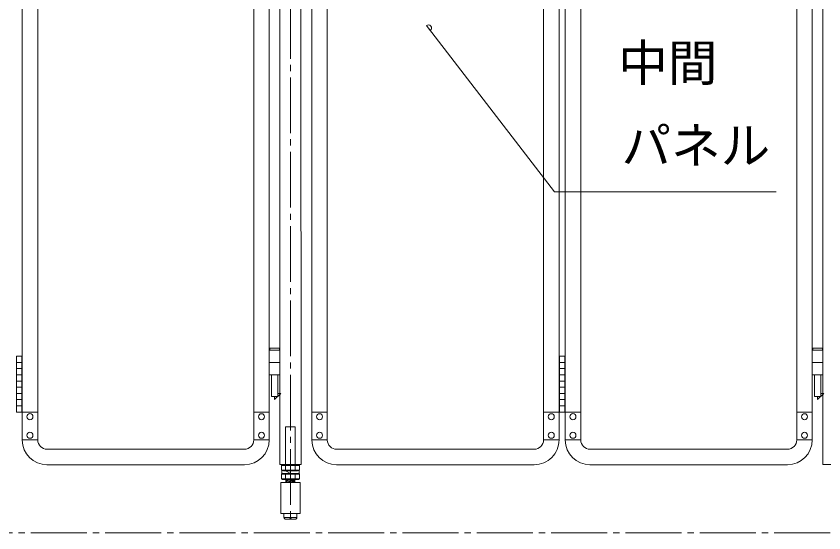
# Model space of a CAD drawing. Units: millimetres, scale not verified. Extents: x -3731 to 3731, y -5269 to 5269.
# Drawn here: x -1805 to -501, y -286 to 547 of the extents above; entities that cross this region are included whole.
import ezdxf
from ezdxf.enums import TextEntityAlignment as Align

# ---------------------------------------------------------------- set-up
doc = ezdxf.new("R2010")
doc.units = ezdxf.units.MM
doc.header["$LTSCALE"] = 10
doc.linetypes.add('CHAIN2', pattern=[12, 9, -1, 1, -1])
for name, color, linetype, lineweight in [('0-2_05 寸法', 7, 'Continuous', 18), ('0-3_10 当社外形線', 3, 'Continuous', 18), ('0-4_12 当社中心線', 3, 'CHAIN2', 18), ('0-6_11 当社細線', 3, 'Continuous', 18), ('0-7_22 躯体・土木、中心線', 1, 'CHAIN2', 18)]:
    doc.layers.add(name, color=color, linetype=linetype, lineweight=lineweight)
doc.styles.add('ＭＳ ゴシック', font='')
doc.styles.get('ＭＳ ゴシック').set_extended_font_data('MS Gothic')

msp = doc.modelspace()

# ---------------------------------------------------------------- linework, layer by layer
at = {"layer": '0-2_05 寸法'}
msp.add_line((-1142.77, 532.2), (-1136.67, 524.28), dxfattribs=at)
msp.add_lwpolyline([(-1139.72, 528.24), (-935.97, 263.77), (-578.17, 263.77)], dxfattribs=at)
msp.add_arc((-1139.72, 528.24), 5, 307.61132, 127.61132, dxfattribs=at)
at = {"layer": '0-3_10 当社外形線'}
for p, q in [((-1379.39, -176.29), (-1379.52, 2043.62)), ((-1345.39, -176.29), (-1345.52, 2043.62)), ((-502.79, -176.29), (-502.92, 2043.62)), ((-1795.56, 1623.63), (-1795.46, -136.87)), ((-1396.69, -136.44), (-1396.78, 1623.99)), ((-1327.95, -136.89), (-1328.05, 1623.63)), ((-928.86, -136.43), (-928.96, 1623.88)), ((-918.96, 1623.63), (-918.86, -136.87)), ((-520.09, -136.44), (-520.18, 1623.99)), ((-1770.52, 963.58), (-1770.46, -136.69)), ((-1421.69, -136.44), (-1421.76, 963.55)), ((-1302.95, -136.71), (-1303.01, 963.56)), ((-953.86, -136.43), (-953.92, 963.58)), ((-893.92, 963.58), (-893.86, -136.69)), ((-545.09, -136.44), (-545.16, 963.55)), ((-1379.4, 8.57), (-1396.7, 8.56)), ((-1380.15, 11.57), (-1395.95, 11.56)), ((-1395.95, 8.56), (-1395.95, 11.56)), ((-1380.15, 8.57), (-1380.15, 11.57)), ((-502.8, 8.57), (-520.1, 8.56)), ((-503.55, 11.57), (-519.35, 11.56)), ((-519.35, 8.56), (-519.35, 11.56)), ((-503.55, 8.57), (-503.55, 11.57)), ((-1804.96, -91.41), (-1804.96, -1.41)), ((-1795.96, -1.41), (-1804.96, -1.41)), ((-1795.96, -11.41), (-1804.96, -11.41)), ((-1795.96, -91.41), (-1795.96, -1.41)), ((-1396.7, -11.41), (-1379.4, -11.4)), ((-1396.7, -11.41), (-1396.7, -31.41)), ((-1379.4, -11.4), (-1379.4, -31.4)), ((-928.36, -91.41), (-928.36, -1.41)), ((-919.36, -1.41), (-928.36, -1.41)), ((-919.36, -11.41), (-928.36, -11.41)), ((-919.36, -91.41), (-919.36, -1.41)), ((-520.1, -11.41), (-502.8, -11.4)), ((-520.1, -11.41), (-520.1, -31.41)), ((-502.8, -11.4), (-502.8, -31.4)), ((-1795.96, -21.41), (-1804.96, -21.41)), ((-919.36, -21.41), (-928.36, -21.41)), ((-1795.96, -31.41), (-1804.96, -31.41)), ((-1396.7, -31.41), (-1379.4, -31.4)), ((-1393.04, -66.44), (-1393.05, -31.44)), ((-1383.04, -66.43), (-1383.05, -31.43)), ((-919.36, -31.41), (-928.36, -31.41)), ((-520.1, -31.41), (-502.8, -31.4)), ((-516.44, -66.44), (-516.45, -31.44)), ((-506.44, -66.43), (-506.45, -31.43)), ((-1795.96, -41.41), (-1804.96, -41.41)), ((-1795.96, -51.41), (-1804.96, -51.41)), ((-919.36, -41.41), (-928.36, -41.41)), ((-919.36, -51.41), (-928.36, -51.41)), ((-1795.96, -61.41), (-1804.96, -61.41)), ((-1378.04, -61.43), (-1388.04, -71.44)), ((-1378.04, -61.43), (-1383.04, -61.43)), ((-919.36, -61.41), (-928.36, -61.41)), ((-501.44, -61.43), (-511.44, -71.44)), ((-501.44, -61.43), (-506.44, -61.43)), ((-1795.96, -71.41), (-1804.96, -71.41)), ((-1383.04, -66.43), (-1393.04, -66.44)), ((-1388.04, -71.44), (-1388.04, -66.44)), ((-919.36, -71.41), (-928.36, -71.41)), ((-506.44, -66.43), (-516.44, -66.44)), ((-511.44, -71.44), (-511.44, -66.44)), ((-1795.96, -81.41), (-1804.96, -81.41)), ((-919.36, -81.41), (-928.36, -81.41)), ((-1795.96, -91.41), (-1804.96, -91.41)), ((-1795.96, -91.41), (-1804.96, -91.41)), ((-1795.46, -91.4), (-1770.46, -91.4)), ((-1421.69, -91.44), (-1396.69, -91.44)), ((-1327.95, -91.42), (-1302.95, -91.42)), ((-953.86, -91.42), (-928.86, -91.42)), ((-919.36, -91.41), (-928.36, -91.41)), ((-919.36, -91.41), (-928.36, -91.41)), ((-918.86, -91.4), (-893.86, -91.4)), ((-545.09, -91.44), (-520.09, -91.44)), ((-1370.19, -176.29), (-1370.2, -115.36)), ((-1370.2, -115.36), (-1354.6, -115.36)), ((-1354.59, -176.29), (-1354.6, -115.36)), ((-1795.46, -136.4), (-1770.46, -136.4)), ((-1421.69, -136.44), (-1396.52, -136.44)), ((-1327.95, -136.42), (-1302.95, -136.42)), ((-953.86, -136.42), (-928.86, -136.42)), ((-918.86, -136.4), (-893.86, -136.4)), ((-545.09, -136.44), (-519.92, -136.44)), ((-1436.69, -151.44), (-1755.61, -151.41)), ((-968.86, -151.41), (-1287.95, -151.43)), ((-560.09, -151.44), (-879.01, -151.41)), ((-1436.69, -176.44), (-1755.61, -176.41)), ((-1379.39, -176.29), (-1345.39, -176.29)), ((-1377.09, -177.54), (-1347.69, -177.54)), ((-1377.09, -177.54), (-1377.09, -185.04)), ((-1376.14, -176.29), (-1348.64, -176.29)), ((-1370.19, -177.54), (-1370.19, -185.04)), ((-1354.59, -177.54), (-1354.59, -185.04)), ((-1347.69, -177.54), (-1347.69, -185.04)), ((-968.86, -176.41), (-1287.95, -176.43)), ((-560.09, -176.44), (-879.01, -176.41)), ((-502.79, -176.29), (-468.79, -176.29)), ((-1377.09, -185.04), (-1347.69, -185.04)), ((-1377.09, -191.61), (-1377.09, -199.11)), ((-1377.09, -191.61), (-1347.69, -191.61)), ((-1376.14, -186.26), (-1376.14, -190.36)), ((-1376.14, -190.36), (-1348.64, -190.36)), ((-1373.64, -186.29), (-1351.14, -186.29)), ((-1370.19, -186.26), (-1362.39, -190.36)), ((-1370.19, -191.61), (-1370.19, -199.11)), ((-1354.59, -191.61), (-1354.59, -199.11)), ((-1348.64, -186.26), (-1348.64, -190.36)), ((-1347.69, -191.61), (-1347.69, -199.11)), ((-1377.89, -205.36), (-1346.89, -205.36)), ((-1377.89, -255.36), (-1377.89, -205.36)), ((-1377.09, -199.11), (-1347.69, -199.11)), ((-1373.64, -200.36), (-1351.14, -200.36)), ((-1368.94, -200.36), (-1368.94, -205.36)), ((-1355.84, -200.36), (-1355.84, -205.36)), ((-1372.88, -261.36), (-1372.89, -255.36)), ((-1362.38, -261.36), (-1362.39, -255.36)), ((-1369.88, -264.36), (-1365.38, -264.36)), ((-1354.88, -264.36), (-1365.34, -264.36))]:
    msp.add_line(p, q, dxfattribs=at)
for points in [[(-1377.89, -255.36), (-1346.89, -255.36), (-1346.89, -205.36)], [(-1372.88, -261.36), (-1351.88, -261.36), (-1351.89, -255.36)]]:
    msp.add_lwpolyline(points, dxfattribs=at)
for centre in [(-1782.96, -98.9), (-1409.19, -98.94), (-1315.45, -98.92), (-941.36, -98.92), (-906.36, -98.9), (-532.59, -98.94), (-1782.96, -128.9), (-1409.19, -128.94), (-1315.45, -128.92), (-941.36, -128.92), (-906.36, -128.9), (-532.59, -128.94)]:
    msp.add_circle(centre, 4.85, dxfattribs=at)
for centre, radius, start, end in [((-1755.45, -136.39), 40.01, 180.67959, 269.98069), ((-1755.45, -136.39), 15.01, 181.11592, 269.94822), ((-1436.68, -136.44), 14.99, 269.9602, 0.00475), ((-1436.69, -136.44), 40, 270.00245, 359.99409), ((-1287.94, -136.42), 40.01, 180.67408, 269.9865), ((-1287.94, -136.42), 15.01, 181.10441, 269.9638), ((-968.84, -136.43), 39.98, 269.96635, 0.00842), ((-968.84, -136.43), 14.98, 269.91014, 0.02266), ((-878.85, -136.39), 40.01, 180.67959, 269.98069), ((-878.85, -136.39), 15.01, 181.11592, 269.94822), ((-560.08, -136.44), 14.99, 269.9602, 0.00475), ((-560.09, -136.44), 40, 270.00245, 359.99409), ((-1373.64, -181.68), 5.39, 50.17062, 129.83624), ((-1362.39, -201.25), 24.96, 71.79423, 108.21263), ((-1351.14, -181.67), 5.39, 50.17062, 129.83624), ((-1373.64, -180.9), 5.39, 230.17062, 309.83624), ((-1373.64, -195.75), 5.39, 50.17062, 129.83624), ((-1362.39, -161.33), 24.96, 251.79423, 288.21263), ((-1362.39, -215.32), 24.96, 71.79423, 108.21263), ((-1351.14, -180.9), 5.39, 230.17062, 309.83624), ((-1351.14, -195.74), 5.39, 50.17062, 129.83624), ((-1373.64, -194.97), 5.39, 230.17062, 309.83624), ((-1362.39, -175.4), 24.96, 251.79423, 288.21263), ((-1351.14, -194.97), 5.39, 230.17062, 309.83624), ((-1369.88, -261.36), 3, 180.00343, 270.00343), ((-1365.38, -261.36), 3, 270.00343, 0.00343), ((-1359.38, -261.36), 3, 180.00343, 270.00343), ((-1354.88, -261.36), 3, 270.00343, 0.00343)]:
    msp.add_arc(centre, radius, start, end, dxfattribs=at)
at = {"layer": '0-4_12 当社中心線'}
msp.add_line((-1362.39, 2128.64), (-1362.38, -264.36), dxfattribs=at)
at = {"layer": '0-6_11 当社細線'}
for p, q in [((-1362.39, -200.36), (-1370.19, -201.26)), ((-1370.19, -201.26), (-1368.94, -201.36)), ((-1370.19, -202.51), (-1354.59, -201.26)), ((-1368.94, -202.61), (-1370.19, -202.51)), ((-1354.59, -202.51), (-1370.19, -203.76)), ((-1370.19, -203.76), (-1368.94, -203.86)), ((-1370.19, -205.01), (-1354.59, -203.76)), ((-1368.94, -205.11), (-1370.19, -205.01)), ((-1354.59, -205.01), (-1358.96, -205.36)), ((-1354.59, -201.26), (-1355.84, -201.11)), ((-1355.84, -202.41), (-1354.59, -202.51)), ((-1354.59, -203.76), (-1355.84, -203.66)), ((-1355.84, -204.91), (-1354.59, -205.01))]:
    msp.add_line(p, q, dxfattribs=at)
at = {"layer": '0-7_22 躯体・土木、中心線'}
msp.add_line((-3341.36, -286.36), (1110.03, -286.36), dxfattribs=at)

# ---------------------------------------------------------------- texts
at = {"layer": '0-2_05 寸法', "style": 'ＭＳ ゴシック'}
for s, p in [('中間', (-833.31, 425.11)), ('パネル', (-827.97, 291.77))]:
    msp.add_text(s, height=58.65, dxfattribs=at).set_placement(p, align=Align.BOTTOM_LEFT)

doc.saveas('drawing.dxf')
